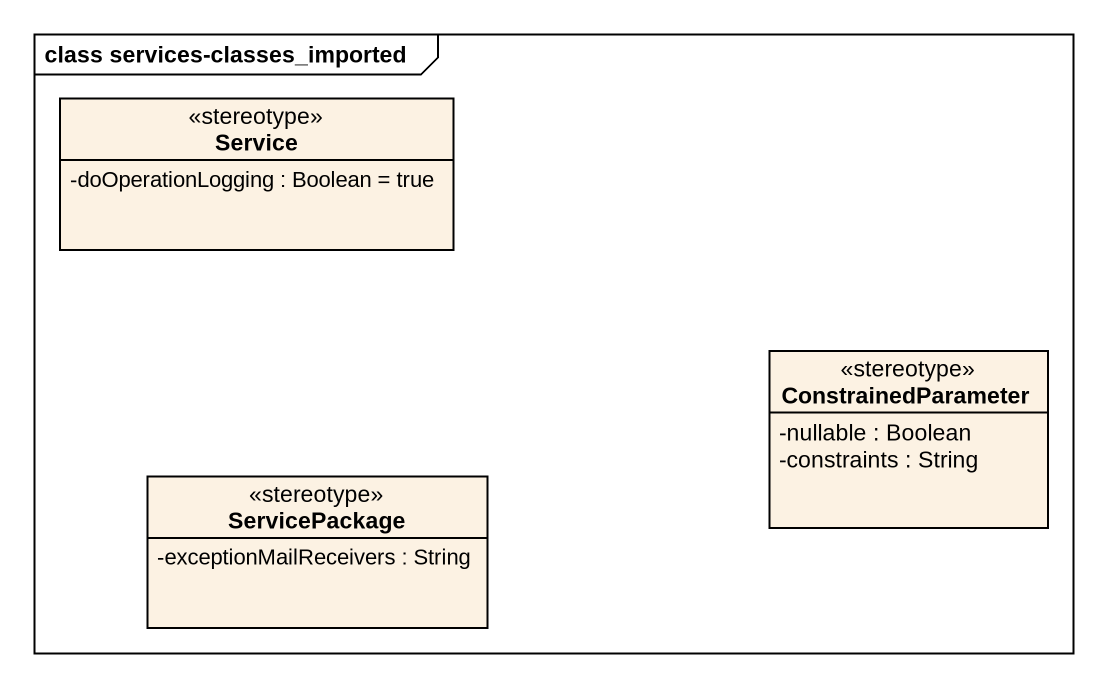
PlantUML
@startuml
mainframe class services-classes_imported
hide circle
hide empty members
skinparam classAttributeIconSize 0
class Service <<stereotype>> {
  -doOperationLogging : Boolean = true
}
class ConstrainedParameter <<stereotype>> {
  -nullable : Boolean
  -constraints : String
}
class ServicePackage <<stereotype>> {
  -exceptionMailReceivers : String
}
@enduml
